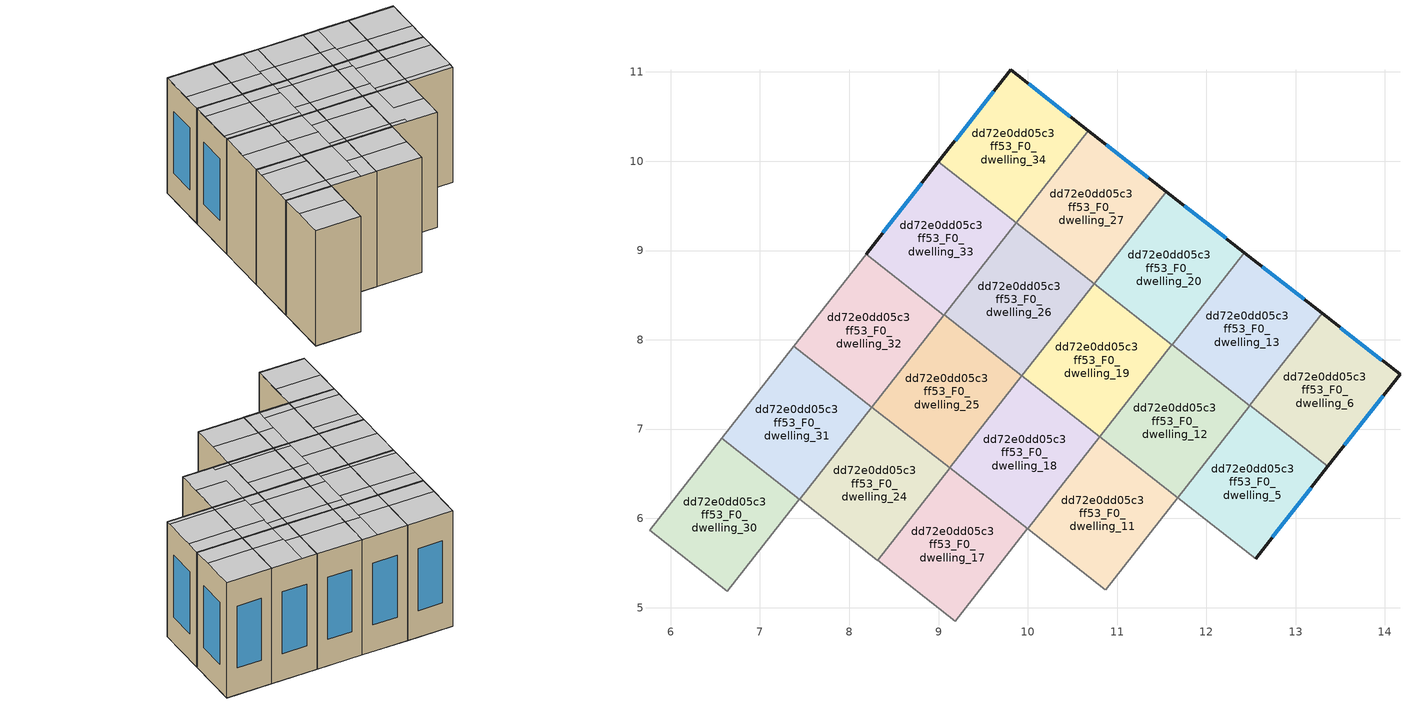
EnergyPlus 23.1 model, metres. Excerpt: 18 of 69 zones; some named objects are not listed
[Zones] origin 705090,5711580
dd72e0dd05c3ff53_F0_dwelling_11
 floor ground (EU_floor_Construction): 10.87,5.2 11.68,6.23 10.81,6.91 10,5.88 z0
 wall to dd72e0dd05c3ff53_F0_dwelling_10 (EU_wall_Construction): 10.87,5.2 10,5.88 z0:3
 wall to dd72e0dd05c3ff53_F0_dwelling_12 (EU_wall_Construction): 10.81,6.91 11.68,6.23 z0:3
 wall to dd72e0dd05c3ff53_F0_dwelling_18 (EU_wall_Construction): 10,5.88 10.81,6.91 z0:3
 wall to dd72e0dd05c3ff53_F0_dwelling_4 (EU_wall_Construction): 11.68,6.23 10.87,5.2 z0:3
 ceiling to dd72e0dd05c3ff53_F1_dwelling_7 (EU_floor_Construction): 11.68,6.23 11.24,5.67 10.66,6.12 11.1,6.69 z3
 ceiling to dd72e0dd05c3ff53_F1_dwelling_17 (EU_floor_Construction): 10.35,5.74 10.29,5.65 10,5.88 10.06,5.97 z3
 ceiling adiabatic (EU_roof_Construction): 11.1,6.69 10.66,6.12 11.24,5.67 11.68,6.23 10.87,5.2 10.29,5.65 10.35,5.74 10.06,5.97 10,5.88 10.81,6.91 z3
dd72e0dd05c3ff53_F0_dwelling_12
 floor ground (EU_floor_Construction): 11.68,6.23 12.49,7.26 11.62,7.95 10.81,6.91 z0
 wall to dd72e0dd05c3ff53_F0_dwelling_13 (EU_wall_Construction): 11.62,7.95 12.49,7.26 z0:3
 wall to dd72e0dd05c3ff53_F0_dwelling_19 (EU_wall_Construction): 10.81,6.91 11.62,7.94 z0:3
 wall to dd72e0dd05c3ff53_F0_dwelling_5 (EU_wall_Construction): 12.49,7.26 11.68,6.23 z0:3
 ceiling to dd72e0dd05c3ff53_F1_dwelling_8 (EU_floor_Construction): 12.27,6.98 11.75,6.33 11.17,6.78 11.69,7.44 z3
 ceiling to dd72e0dd05c3ff53_F1_dwelling_20 (EU_floor_Construction): 11.77,7.54 11.3,6.94 11.01,7.17 11.48,7.77 z3
 ceiling to dd72e0dd05c3ff53_F1_dwelling_9 (EU_floor_Construction): 12.49,7.26 12.27,6.98 11.69,7.44 11.77,7.55 11.91,7.72 z3
 ceiling to dd72e0dd05c3ff53_F1_dwelling_19 (EU_floor_Construction): 11.3,6.94 11.1,6.69 10.81,6.91 11.01,7.17 z3
 ceiling to dd72e0dd05c3ff53_F1_dwelling_21 (EU_floor_Construction): 11.91,7.72 11.77,7.55 11.48,7.77 11.62,7.95 z3
 ceiling to dd72e0dd05c3ff53_F1_dwelling_7 (EU_floor_Construction): 11.75,6.33 11.68,6.23 11.1,6.69 11.17,6.78 z3
dd72e0dd05c3ff53_F0_dwelling_13
 floor ground (EU_floor_Construction): 12.49,7.26 13.3,8.29 12.42,8.98 11.62,7.95 z0
 wall outside (EU_wall_Construction): 12.42,8.98 13.3,8.29 z0:3
 wall to dd72e0dd05c3ff53_F0_dwelling_20 (EU_wall_Construction): 11.62,7.95 12.42,8.98 z0:3
 wall to dd72e0dd05c3ff53_F0_dwelling_6 (EU_wall_Construction): 13.3,8.29 12.49,7.26 z0:3
 window (EU_Window_Construction): 12.63,8.82 13.09,8.45 z0.69:2.31
 ceiling to dd72e0dd05c3ff53_F1_dwelling_10 (EU_floor_Construction): 13.3,8.29 12.78,7.64 12.2,8.09 12.71,8.75 z3
 ceiling to dd72e0dd05c3ff53_F1_dwelling_21 (EU_floor_Construction): 12.24,8.15 11.91,7.72 11.62,7.95 11.95,8.37 z3
 ceiling to dd72e0dd05c3ff53_F1_dwelling_9 (EU_floor_Construction): 12.78,7.64 12.49,7.26 11.91,7.72 12.2,8.09 z3
 ceiling adiabatic (EU_roof_Construction): 12.71,8.75 11.91,7.72 12.24,8.15 11.95,8.37 11.62,7.95 12.42,8.98 13.3,8.29 z3
dd72e0dd05c3ff53_F0_dwelling_17
 floor ground (EU_floor_Construction): 9.19,4.85 10,5.88 9.13,6.57 8.32,5.53 z0
 wall to dd72e0dd05c3ff53_F0_dwelling_16 (EU_wall_Construction): 9.19,4.85 8.32,5.53 z0:3
 wall to dd72e0dd05c3ff53_F0_dwelling_18 (EU_wall_Construction): 9.13,6.57 10,5.88 z0:3
 wall to dd72e0dd05c3ff53_F0_dwelling_10 (EU_wall_Construction): 10,5.88 9.19,4.85 z0:3
 wall to dd72e0dd05c3ff53_F0_dwelling_24 (EU_wall_Construction): 8.32,5.53 9.13,6.56 z0:3
 ceiling to dd72e0dd05c3ff53_F1_dwelling_16 (EU_floor_Construction): 9.59,5.36 9.19,4.85 8.32,5.53 8.72,6.05 z3
 ceiling to dd72e0dd05c3ff53_F1_dwelling_17 (EU_floor_Construction): 10,5.88 9.59,5.37 8.72,6.05 9.13,6.57 z3
dd72e0dd05c3ff53_F0_dwelling_18
 floor ground (EU_floor_Construction): 10,5.88 10.81,6.91 9.93,7.6 9.13,6.57 z0
 wall to dd72e0dd05c3ff53_F0_dwelling_25 (EU_wall_Construction): 9.13,6.57 9.93,7.6 z0:3
 wall to dd72e0dd05c3ff53_F0_dwelling_19 (EU_wall_Construction): 9.93,7.6 10.81,6.91 z0:3
 ceiling to dd72e0dd05c3ff53_F1_dwelling_18 (EU_floor_Construction): 10.54,6.57 10.06,5.97 9.19,6.65 9.66,7.25 z3
 ceiling to dd72e0dd05c3ff53_F1_dwelling_19 (EU_floor_Construction): 10.81,6.91 10.54,6.57 9.66,7.25 9.93,7.59 z3
 ceiling to dd72e0dd05c3ff53_F1_dwelling_17 (EU_floor_Construction): 10.06,5.97 10,5.88 9.47,6.29 9.13,6.57 9.19,6.65 z3
dd72e0dd05c3ff53_F0_dwelling_19
 floor ground (EU_floor_Construction): 10.81,6.91 11.61,7.95 10.74,8.63 9.93,7.6 z0
 wall to dd72e0dd05c3ff53_F0_dwelling_20 (EU_wall_Construction): 10.74,8.63 11.61,7.95 z0:3
 wall to dd72e0dd05c3ff53_F0_dwelling_26 (EU_wall_Construction): 9.93,7.6 10.74,8.63 z0:3
 ceiling to dd72e0dd05c3ff53_F1_dwelling_20 (EU_floor_Construction): 11.48,7.77 11.01,7.17 10.14,7.85 10.61,8.46 z3
 ceiling to dd72e0dd05c3ff53_F1_dwelling_21 (EU_floor_Construction): 11.61,7.95 11.48,7.77 10.61,8.46 10.74,8.63 z3
 ceiling to dd72e0dd05c3ff53_F1_dwelling_19 (EU_floor_Construction): 11.01,7.17 10.81,6.91 9.93,7.6 10.14,7.85 z3
dd72e0dd05c3ff53_F0_dwelling_20
 floor ground (EU_floor_Construction): 11.61,7.95 12.42,8.98 11.55,9.66 10.74,8.63 z0
 wall outside (EU_wall_Construction): 11.55,9.66 12.42,8.98 z0:3
 wall to dd72e0dd05c3ff53_F0_dwelling_27 (EU_wall_Construction): 10.74,8.63 11.55,9.66 z0:3
 window (EU_Window_Construction): 11.75,9.5 12.22,9.13 z0.69:2.31
 ceiling to dd72e0dd05c3ff53_F1_dwelling_22 (EU_floor_Construction): 12.42,8.98 11.95,8.37 11.08,9.06 11.55,9.66 z3
 ceiling to dd72e0dd05c3ff53_F1_dwelling_21 (EU_floor_Construction): 11.95,8.37 11.61,7.95 10.74,8.63 11.08,9.06 z3
dd72e0dd05c3ff53_F0_dwelling_24
 floor ground (EU_floor_Construction): 8.32,5.53 9.12,6.56 8.25,7.25 7.44,6.21 z0
 wall to dd72e0dd05c3ff53_F0_dwelling_23 (EU_wall_Construction): 8.32,5.53 7.44,6.21 z0:3
 wall to dd72e0dd05c3ff53_F0_dwelling_25 (EU_wall_Construction): 8.25,7.25 9.12,6.56 z0:3
 wall to dd72e0dd05c3ff53_F0_dwelling_31 (EU_wall_Construction): 7.44,6.21 8.25,7.25 z0:3
 ceiling to dd72e0dd05c3ff53_F1_dwelling_17 (EU_floor_Construction): 9.12,6.56 8.72,6.05 8.43,6.28 8.83,6.79 z3
 ceiling to dd72e0dd05c3ff53_F1_dwelling_16 (EU_floor_Construction): 8.72,6.05 8.32,5.53 8.03,5.76 8.43,6.28 z3
 ceiling to dd72e0dd05c3ff53_F1_dwelling_27 (EU_floor_Construction): 8.17,5.95 8.03,5.76 7.44,6.21 7.59,6.4 z3
 ceiling adiabatic (EU_roof_Construction): 8.83,6.79 8.43,6.28 8.17,5.95 7.59,6.4 7.44,6.21 8.25,7.25 z3
dd72e0dd05c3ff53_F0_dwelling_25
 floor ground (EU_floor_Construction): 9.12,6.56 9.93,7.59 9.06,8.28 8.25,7.25 z0
 wall to dd72e0dd05c3ff53_F0_dwelling_26 (EU_wall_Construction): 9.06,8.28 9.93,7.59 z0:3
 wall to dd72e0dd05c3ff53_F0_dwelling_32 (EU_wall_Construction): 8.25,7.25 9.06,8.28 z0:3
 ceiling to dd72e0dd05c3ff53_F1_dwelling_19 (EU_floor_Construction): 9.93,7.59 9.66,7.25 9.37,7.48 9.64,7.82 z3
 ceiling to dd72e0dd05c3ff53_F1_dwelling_18 (EU_floor_Construction): 9.66,7.25 9.19,6.65 8.9,6.88 9.37,7.48 z3
 ceiling to dd72e0dd05c3ff53_F1_dwelling_30 (EU_floor_Construction): 9.64,7.82 9.2,7.26 8.62,7.71 9.06,8.28 z3
 ceiling to dd72e0dd05c3ff53_F1_dwelling_17 (EU_floor_Construction): 9.19,6.65 9.13,6.56 8.83,6.79 8.9,6.88 z3
 ceiling to dd72e0dd05c3ff53_F1_dwelling_29 (EU_floor_Construction): 9.2,7.26 8.83,6.79 8.25,7.25 8.62,7.71 z3
dd72e0dd05c3ff53_F0_dwelling_26
 floor ground (EU_floor_Construction): 9.93,7.59 10.74,8.63 9.87,9.31 9.06,8.28 z0
 wall to dd72e0dd05c3ff53_F0_dwelling_27 (EU_wall_Construction): 9.87,9.31 10.74,8.63 z0:3
 wall to dd72e0dd05c3ff53_F0_dwelling_33 (EU_wall_Construction): 9.06,8.28 9.87,9.31 z0:3
 ceiling to dd72e0dd05c3ff53_F1_dwelling_31 (EU_floor_Construction): 10.23,8.57 9.72,7.92 9.14,8.37 9.65,9.03 z3
 ceiling to dd72e0dd05c3ff53_F1_dwelling_20 (EU_floor_Construction): 10.61,8.46 10.14,7.85 9.85,8.08 10.23,8.57 10.32,8.68 z3
 ceiling to dd72e0dd05c3ff53_F1_dwelling_30 (EU_floor_Construction): 9.72,7.92 9.64,7.82 9.06,8.28 9.14,8.37 z3
 ceiling to dd72e0dd05c3ff53_F1_dwelling_32 (EU_floor_Construction): 10.45,8.85 10.23,8.57 9.65,9.03 9.87,9.31 z3
 ceiling to dd72e0dd05c3ff53_F1_dwelling_19 (EU_floor_Construction): 10.14,7.85 9.93,7.6 9.64,7.82 9.85,8.08 z3
 ceiling to dd72e0dd05c3ff53_F1_dwelling_21 (EU_floor_Construction): 10.74,8.63 10.61,8.46 10.32,8.68 10.45,8.85 z3
dd72e0dd05c3ff53_F0_dwelling_27
 floor ground (EU_floor_Construction): 10.74,8.63 11.55,9.66 10.68,10.34 9.87,9.31 z0
 wall outside (EU_wall_Construction): 10.68,10.34 11.55,9.66 z0:3
 wall to dd72e0dd05c3ff53_F0_dwelling_34 (EU_wall_Construction): 9.87,9.31 10.68,10.34 z0:3
 window (EU_Window_Construction): 10.88,10.18 11.35,9.82 z0.69:2.31
 ceiling to dd72e0dd05c3ff53_F1_dwelling_21 (EU_floor_Construction): 11.08,9.06 10.74,8.63 10.45,8.85 10.79,9.29 z3
 ceiling to dd72e0dd05c3ff53_F1_dwelling_22 (EU_floor_Construction): 11.55,9.66 11.08,9.06 10.79,9.29 11.26,9.89 z3
 ceiling to dd72e0dd05c3ff53_F1_dwelling_33 (EU_floor_Construction): 11.26,9.89 10.77,9.26 10.74,9.23 10.16,9.68 10.68,10.34 z3
 ceiling to dd72e0dd05c3ff53_F1_dwelling_32 (EU_floor_Construction): 10.74,9.23 10.45,8.85 9.87,9.31 10.16,9.68 z3
dd72e0dd05c3ff53_F0_dwelling_30
 floor ground (EU_floor_Construction): 6.64,5.18 7.44,6.21 6.57,6.9 5.76,5.87 z0
 wall to dd72e0dd05c3ff53_F0_dwelling_29 (EU_wall_Construction): 6.64,5.18 5.76,5.87 z0:3
 wall adiabatic (EU_wall_Construction): 5.76,5.87 6.57,6.9 z0:3
 wall to dd72e0dd05c3ff53_F0_dwelling_31 (EU_wall_Construction): 6.57,6.9 7.44,6.21 z0:3
 wall to dd72e0dd05c3ff53_F0_dwelling_23 (EU_wall_Construction): 7.44,6.21 6.64,5.18 z0:3
 ceiling to dd72e0dd05c3ff53_F1_dwelling_26 (EU_floor_Construction): 7.08,5.75 6.64,5.18 5.76,5.86 6.2,6.43 z3
 ceiling to dd72e0dd05c3ff53_F1_dwelling_27 (EU_floor_Construction): 7.44,6.21 7.08,5.75 6.2,6.43 6.57,6.9 z3
dd72e0dd05c3ff53_F0_dwelling_31
 floor ground (EU_floor_Construction): 7.44,6.21 8.25,7.25 7.38,7.93 6.57,6.9 z0
 wall adiabatic (EU_wall_Construction): 6.57,6.9 7.38,7.93 z0:3
 wall to dd72e0dd05c3ff53_F0_dwelling_32 (EU_wall_Construction): 7.38,7.93 8.25,7.25 z0:3
 ceiling to dd72e0dd05c3ff53_F1_dwelling_27 (EU_floor_Construction): 7.59,6.4 7.44,6.21 6.57,6.9 6.72,7.08 z3
 ceiling to dd72e0dd05c3ff53_F1_dwelling_28 (EU_floor_Construction): 8.11,7.06 7.59,6.4 6.72,7.08 7.23,7.74 z3
 ceiling to dd72e0dd05c3ff53_F1_dwelling_29 (EU_floor_Construction): 8.25,7.25 8.11,7.06 7.23,7.74 7.38,7.93 z3
dd72e0dd05c3ff53_F0_dwelling_32
 floor ground (EU_floor_Construction): 8.25,7.25 9.06,8.28 8.19,8.96 7.38,7.93 z0
 wall adiabatic (EU_wall_Construction): 7.38,7.93 8.19,8.96 z0:3
 wall to dd72e0dd05c3ff53_F0_dwelling_33 (EU_wall_Construction): 8.19,8.96 9.06,8.28 z0:3
 ceiling to dd72e0dd05c3ff53_F1_dwelling_29 (EU_floor_Construction): 8.62,7.71 8.25,7.25 7.38,7.93 7.75,8.4 z3
 ceiling to dd72e0dd05c3ff53_F1_dwelling_30 (EU_floor_Construction): 9.06,8.28 8.62,7.71 7.75,8.4 8.19,8.96 z3
dd72e0dd05c3ff53_F0_dwelling_33
 floor ground (EU_floor_Construction): 9.06,8.28 9.87,9.31 9,9.99 8.19,8.96 z0
 wall outside (EU_wall_Construction): 8.19,8.96 9,9.99 z0:3
 wall to dd72e0dd05c3ff53_F0_dwelling_34 (EU_wall_Construction): 9,9.99 9.87,9.31 z0:3
 window (EU_Window_Construction): 8.38,9.2 8.81,9.75 z0.69:2.31
 ceiling to dd72e0dd05c3ff53_F1_dwelling_31 (EU_floor_Construction): 9.65,9.03 9.13,8.37 8.26,9.05 8.78,9.71 z3
 ceiling to dd72e0dd05c3ff53_F1_dwelling_32 (EU_floor_Construction): 9.87,9.31 9.65,9.03 8.78,9.71 9,9.99 z3
 ceiling to dd72e0dd05c3ff53_F1_dwelling_30 (EU_floor_Construction): 9.13,8.37 9.06,8.28 8.19,8.96 8.26,9.05 z3
dd72e0dd05c3ff53_F0_dwelling_34
 floor ground (EU_floor_Construction): 9.87,9.31 10.68,10.34 9.81,11.02 9,9.99 z0
 wall outside (EU_wall_Construction): 9,9.99 9.81,11.02 10.68,10.34 z0:3
 window (EU_Window_Construction): 9.19,10.23 9.62,10.78 / 10.01,10.87 10.48,10.5 z0.69:2.31
 ceiling to dd72e0dd05c3ff53_F1_dwelling_32 (EU_floor_Construction): 10.16,9.68 9.87,9.31 9,9.99 9.29,10.37 z3
 ceiling to dd72e0dd05c3ff53_F1_dwelling_33 (EU_floor_Construction): 10.68,10.34 10.16,9.68 9.29,10.37 9.81,11.02 z3
dd72e0dd05c3ff53_F0_dwelling_5
 floor ground (EU_floor_Construction): 12.55,5.55 13.36,6.58 12.49,7.26 11.68,6.23 z0
 wall outside (EU_wall_Construction): 13.36,6.58 12.55,5.55 z0:3
 wall to dd72e0dd05c3ff53_F0_dwelling_4 (EU_wall_Construction): 12.55,5.55 11.68,6.23 z0:3
 wall to dd72e0dd05c3ff53_F0_dwelling_6 (EU_wall_Construction): 12.49,7.26 13.36,6.58 z0:3
 window (EU_Window_Construction): 13.17,6.34 12.74,5.79 z0.69:2.31
 ceiling to dd72e0dd05c3ff53_F1_dwelling_8 (EU_floor_Construction): 13.14,6.3 12.62,5.64 11.75,6.33 12.27,6.98 z3
 ceiling to dd72e0dd05c3ff53_F1_dwelling_9 (EU_floor_Construction): 13.36,6.58 13.14,6.3 12.27,6.98 12.49,7.26 z3
 ceiling to dd72e0dd05c3ff53_F1_dwelling_7 (EU_floor_Construction): 12.62,5.64 12.55,5.55 11.68,6.23 11.75,6.33 z3
dd72e0dd05c3ff53_F0_dwelling_6
 floor ground (EU_floor_Construction): 13.36,6.58 14.17,7.61 13.3,8.29 12.49,7.26 z0
 wall outside (EU_wall_Construction): 13.3,8.29 14.17,7.61 13.36,6.58 z0:3
 window (EU_Window_Construction): 13.5,8.14 13.97,7.77 / 13.98,7.37 13.55,6.82 z0.69:2.31
 ceiling to dd72e0dd05c3ff53_F1_dwelling_10 (EU_floor_Construction): 14.17,7.61 13.65,6.96 12.78,7.64 13.3,8.29 z3
 ceiling to dd72e0dd05c3ff53_F1_dwelling_9 (EU_floor_Construction): 13.65,6.96 13.36,6.58 12.49,7.26 12.78,7.64 z3
[Building]
EU S2 Campaign: North Axis=0; Terrain=City; Solar Distribution=FullExterior
[Site:Location]
London: Latitude=51.5; Longitude=-0.5; Time Zone=0; Elevation=25
[SizingPeriod:WeatherFileDays]
AnnualSizingPeriod: Begin Month=1; Begin Day of Month=1; End Month=12; End Day of Month=31; Day of Week for Start Day=Monday; Use Weather File Daylight Saving Period=No; Use Weather File Rain and Snow Indicators=No
[MATERIAL]
EU_InternalMass_Material: Roughness=MediumRough; Thickness=0.1; Conductivity=1; Density=1800; Specific Heat=900; Thermal Absorptance=0.9; Solar Absorptance=0.7; Visible Absorptance=0.7
[MATERIAL:NOMASS] Roughness=MediumRough; Thermal Absorptance=0.9; Solar Absorptance=0.7; Visible Absorptance=0.7
Name | Thermal Resistance
EU_wall_NoMass | 0.635353
EU_roof_NoMass | 0.675062
EU_floor_NoMass | 1.96382
[WINDOWMATERIAL:SIMPLEGLAZINGSYSTEM]
EU_Window_SimpleGlazing: UFactor=2.96269; Solar Heat Gain Coefficient=0.76; Visible Transmittance=0.76
[CONSTRUCTION]
EU_wall_Construction: EU_wall_NoMass
EU_roof_Construction: EU_roof_NoMass
EU_floor_Construction: EU_floor_NoMass
EU_InternalMass_Construction: EU_InternalMass_Material
EU_Window_Construction: EU_Window_SimpleGlazing
[ZONE] Type=1; Multiplier=1; Ceiling Height=autocalculate; Floor Area=autocalculate; Part of Total Floor Area=Yes
Name | Volume
dd72e0dd05c3ff53_F0_dwelling_11; dd72e0dd05c3ff53_F0_dwelling_12; dd72e0dd05c3ff53_F0_dwelling_32 | 4.35425
dd72e0dd05c3ff53_F0_dwelling_13; dd72e0dd05c3ff53_F0_dwelling_20; dd72e0dd05c3ff53_F0_dwelling_26; dd72e0dd05c3ff53_F0_dwelling_27; dd72e0dd05c3ff53_F0_dwelling_30; dd72e0dd05c3ff53_F0_dwelling_33; dd72e0dd05c3ff53_F0_dwelling_6 | 4.35498
dd72e0dd05c3ff53_F0_dwelling_17 | 4.35645
dd72e0dd05c3ff53_F0_dwelling_18 | 4.35571
dd72e0dd05c3ff53_F0_dwelling_19 | 4.35864
dd72e0dd05c3ff53_F0_dwelling_24 | 4.36011
dd72e0dd05c3ff53_F0_dwelling_25 | 4.35352
dd72e0dd05c3ff53_F0_dwelling_31 | 4.359375
dd72e0dd05c3ff53_F0_dwelling_34 | 4.35132
dd72e0dd05c3ff53_F0_dwelling_5 | 4.35791
[INTERNALMASS] Construction=EU_InternalMass_Construction
Name | Zone or ZoneList | Surface Area
dd72e0dd05c3ff53_F0_dwelling_5_EU_InternalMass | dd72e0dd05c3ff53_F0_dwelling_5 | 1.45245
dd72e0dd05c3ff53_F0_dwelling_6_EU_InternalMass | dd72e0dd05c3ff53_F0_dwelling_6 | 1.45161
dd72e0dd05c3ff53_F0_dwelling_11_EU_InternalMass | dd72e0dd05c3ff53_F0_dwelling_11 | 1.45156
dd72e0dd05c3ff53_F0_dwelling_12_EU_InternalMass | dd72e0dd05c3ff53_F0_dwelling_12 | 1.45142
dd72e0dd05c3ff53_F0_dwelling_13_EU_InternalMass | dd72e0dd05c3ff53_F0_dwelling_13 | 1.45161
dd72e0dd05c3ff53_F0_dwelling_17_EU_InternalMass | dd72e0dd05c3ff53_F0_dwelling_17 | 1.45223
dd72e0dd05c3ff53_F0_dwelling_18_EU_InternalMass | dd72e0dd05c3ff53_F0_dwelling_18 | 1.45156
dd72e0dd05c3ff53_F0_dwelling_19_EU_InternalMass | dd72e0dd05c3ff53_F0_dwelling_19 | 1.45245
dd72e0dd05c3ff53_F0_dwelling_20_EU_InternalMass | dd72e0dd05c3ff53_F0_dwelling_20 | 1.45161
dd72e0dd05c3ff53_F0_dwelling_24_EU_InternalMass | dd72e0dd05c3ff53_F0_dwelling_24 | 1.45329
dd72e0dd05c3ff53_F0_dwelling_25_EU_InternalMass | dd72e0dd05c3ff53_F0_dwelling_25 | 1.45158
dd72e0dd05c3ff53_F0_dwelling_26_EU_InternalMass | dd72e0dd05c3ff53_F0_dwelling_26 | 1.45159
dd72e0dd05c3ff53_F0_dwelling_27_EU_InternalMass | dd72e0dd05c3ff53_F0_dwelling_27 | 1.45161
dd72e0dd05c3ff53_F0_dwelling_30_EU_InternalMass | dd72e0dd05c3ff53_F0_dwelling_30 | 1.45156
dd72e0dd05c3ff53_F0_dwelling_31_EU_InternalMass | dd72e0dd05c3ff53_F0_dwelling_31 | 1.45309
dd72e0dd05c3ff53_F0_dwelling_32_EU_InternalMass | dd72e0dd05c3ff53_F0_dwelling_32 | 1.45156
dd72e0dd05c3ff53_F0_dwelling_33_EU_InternalMass | dd72e0dd05c3ff53_F0_dwelling_33 | 1.45142
dd72e0dd05c3ff53_F0_dwelling_34_EU_InternalMass | dd72e0dd05c3ff53_F0_dwelling_34 | 1.45075
[OTHEREQUIPMENT] Fuel Type=Electricity; Design Level Calculation Method=Watts/Area; Power per Zone Floor Area=1; Fraction Latent=0; Fraction Radiant=0; Fraction Lost=0; Carbon Dioxide Generation Rate=0; EndUse Subcategory=EU_Step8_InternalGains
Name | Zone or ZoneList or Space or SpaceList | Schedule
EU_Step8_InternalGain_dd72e0dd05c3ff53_F0_dwelling_5_f000 | dd72e0dd05c3ff53_F0_dwelling_5 | EU_Step8_GainSchedule_dd72e0dd05c3ff53_F0_dwelling_5_f000
EU_Step8_InternalGain_dd72e0dd05c3ff53_F0_dwelling_6_f000 | dd72e0dd05c3ff53_F0_dwelling_6 | EU_Step8_GainSchedule_dd72e0dd05c3ff53_F0_dwelling_6_f000
EU_Step8_InternalGain_dd72e0dd05c3ff53_F0_dwelling_11_f000 | dd72e0dd05c3ff53_F0_dwelling_11 | EU_Step8_GainSchedule_dd72e0dd05c3ff53_F0_dwelling_11_f000
EU_Step8_InternalGain_dd72e0dd05c3ff53_F0_dwelling_12_f000 | dd72e0dd05c3ff53_F0_dwelling_12 | EU_Step8_GainSchedule_dd72e0dd05c3ff53_F0_dwelling_12_f000
EU_Step8_InternalGain_dd72e0dd05c3ff53_F0_dwelling_13_f000 | dd72e0dd05c3ff53_F0_dwelling_13 | EU_Step8_GainSchedule_dd72e0dd05c3ff53_F0_dwelling_13_f000
EU_Step8_InternalGain_dd72e0dd05c3ff53_F0_dwelling_17_f000 | dd72e0dd05c3ff53_F0_dwelling_17 | EU_Step8_GainSchedule_dd72e0dd05c3ff53_F0_dwelling_17_f000
EU_Step8_InternalGain_dd72e0dd05c3ff53_F0_dwelling_18_f000 | dd72e0dd05c3ff53_F0_dwelling_18 | EU_Step8_GainSchedule_dd72e0dd05c3ff53_F0_dwelling_18_f000
EU_Step8_InternalGain_dd72e0dd05c3ff53_F0_dwelling_19_f000 | dd72e0dd05c3ff53_F0_dwelling_19 | EU_Step8_GainSchedule_dd72e0dd05c3ff53_F0_dwelling_19_f000
EU_Step8_InternalGain_dd72e0dd05c3ff53_F0_dwelling_20_f000 | dd72e0dd05c3ff53_F0_dwelling_20 | EU_Step8_GainSchedule_dd72e0dd05c3ff53_F0_dwelling_20_f000
EU_Step8_InternalGain_dd72e0dd05c3ff53_F0_dwelling_24_f000 | dd72e0dd05c3ff53_F0_dwelling_24 | EU_Step8_GainSchedule_dd72e0dd05c3ff53_F0_dwelling_24_f000
EU_Step8_InternalGain_dd72e0dd05c3ff53_F0_dwelling_25_f000 | dd72e0dd05c3ff53_F0_dwelling_25 | EU_Step8_GainSchedule_dd72e0dd05c3ff53_F0_dwelling_25_f000
EU_Step8_InternalGain_dd72e0dd05c3ff53_F0_dwelling_26_f000 | dd72e0dd05c3ff53_F0_dwelling_26 | EU_Step8_GainSchedule_dd72e0dd05c3ff53_F0_dwelling_26_f000
EU_Step8_InternalGain_dd72e0dd05c3ff53_F0_dwelling_27_f000 | dd72e0dd05c3ff53_F0_dwelling_27 | EU_Step8_GainSchedule_dd72e0dd05c3ff53_F0_dwelling_27_f000
EU_Step8_InternalGain_dd72e0dd05c3ff53_F0_dwelling_30_f000 | dd72e0dd05c3ff53_F0_dwelling_30 | EU_Step8_GainSchedule_dd72e0dd05c3ff53_F0_dwelling_30_f000
EU_Step8_InternalGain_dd72e0dd05c3ff53_F0_dwelling_31_f000 | dd72e0dd05c3ff53_F0_dwelling_31 | EU_Step8_GainSchedule_dd72e0dd05c3ff53_F0_dwelling_31_f000
EU_Step8_InternalGain_dd72e0dd05c3ff53_F0_dwelling_32_f000 | dd72e0dd05c3ff53_F0_dwelling_32 | EU_Step8_GainSchedule_dd72e0dd05c3ff53_F0_dwelling_32_f000
EU_Step8_InternalGain_dd72e0dd05c3ff53_F0_dwelling_33_f000 | dd72e0dd05c3ff53_F0_dwelling_33 | EU_Step8_GainSchedule_dd72e0dd05c3ff53_F0_dwelling_33_f000
EU_Step8_InternalGain_dd72e0dd05c3ff53_F0_dwelling_34_f000 | dd72e0dd05c3ff53_F0_dwelling_34 | EU_Step8_GainSchedule_dd72e0dd05c3ff53_F0_dwelling_34_f000
[ZONEVENTILATION:DESIGNFLOWRATE] Schedule=EU_AlwaysOn; Design Flow Rate Calculation Method=AirChanges/Hour; Air Changes per Hour=0.555504; Ventilation Type=Natural; Fan Pressure Rise=0; Fan Total Efficiency=1; Constant Term Coefficient=1; Temperature Term Coefficient=0; Velocity Term Coefficient=0; Velocity Squared Term Coefficient=0; Minimum Indoor Temperature=-100; Maximum Indoor Temperature=100; Delta Temperature=-100; Minimum Outdoor Temperature=-100; Maximum Outdoor Temperature=100; Maximum Wind Speed=40
Name | Zone or ZoneList or Space or SpaceList
EU_ConstantAir_dd72e0dd05c3ff53_F0_dwelling_5 | dd72e0dd05c3ff53_F0_dwelling_5
EU_ConstantAir_dd72e0dd05c3ff53_F0_dwelling_6 | dd72e0dd05c3ff53_F0_dwelling_6
EU_ConstantAir_dd72e0dd05c3ff53_F0_dwelling_11 | dd72e0dd05c3ff53_F0_dwelling_11
EU_ConstantAir_dd72e0dd05c3ff53_F0_dwelling_12 | dd72e0dd05c3ff53_F0_dwelling_12
EU_ConstantAir_dd72e0dd05c3ff53_F0_dwelling_13 | dd72e0dd05c3ff53_F0_dwelling_13
EU_ConstantAir_dd72e0dd05c3ff53_F0_dwelling_17 | dd72e0dd05c3ff53_F0_dwelling_17
EU_ConstantAir_dd72e0dd05c3ff53_F0_dwelling_18 | dd72e0dd05c3ff53_F0_dwelling_18
EU_ConstantAir_dd72e0dd05c3ff53_F0_dwelling_19 | dd72e0dd05c3ff53_F0_dwelling_19
EU_ConstantAir_dd72e0dd05c3ff53_F0_dwelling_20 | dd72e0dd05c3ff53_F0_dwelling_20
EU_ConstantAir_dd72e0dd05c3ff53_F0_dwelling_24 | dd72e0dd05c3ff53_F0_dwelling_24
EU_ConstantAir_dd72e0dd05c3ff53_F0_dwelling_25 | dd72e0dd05c3ff53_F0_dwelling_25
EU_ConstantAir_dd72e0dd05c3ff53_F0_dwelling_26 | dd72e0dd05c3ff53_F0_dwelling_26
EU_ConstantAir_dd72e0dd05c3ff53_F0_dwelling_27 | dd72e0dd05c3ff53_F0_dwelling_27
EU_ConstantAir_dd72e0dd05c3ff53_F0_dwelling_30 | dd72e0dd05c3ff53_F0_dwelling_30
EU_ConstantAir_dd72e0dd05c3ff53_F0_dwelling_31 | dd72e0dd05c3ff53_F0_dwelling_31
EU_ConstantAir_dd72e0dd05c3ff53_F0_dwelling_32 | dd72e0dd05c3ff53_F0_dwelling_32
EU_ConstantAir_dd72e0dd05c3ff53_F0_dwelling_33 | dd72e0dd05c3ff53_F0_dwelling_33
EU_ConstantAir_dd72e0dd05c3ff53_F0_dwelling_34 | dd72e0dd05c3ff53_F0_dwelling_34
[HVACTEMPLATE:ZONE:IDEALLOADSAIRSYSTEM] System Availability Schedule=EU_AlwaysOn; Maximum Heating Supply Air Temperature=50; Minimum Cooling Supply Air Temperature=13; Maximum Heating Supply Air Humidity Ratio=0.0156; Minimum Cooling Supply Air Humidity Ratio=0.0077; Heating Limit=NoLimit; Cooling Limit=NoLimit; Heating Availability Schedule=EU_AlwaysOn; Cooling Availability Schedule=EU_CoolingOff; Dehumidification Control Type=ConstantSensibleHeatRatio; Cooling Sensible Heat Ratio=0.7; Dehumidification Setpoint=60; Humidification Control Type=None; Humidification Setpoint=30; Outdoor Air Method=None; Outdoor Air Flow Rate per Person=0.00944; Outdoor Air Flow Rate per Zone Floor Area=0; Outdoor Air Flow Rate per Zone=0; Demand Controlled Ventilation Type=None; Outdoor Air Economizer Type=NoEconomizer; Heat Recovery Type=None; Sensible Heat Recovery Effectiveness=0.7; Latent Heat Recovery Effectiveness=0.65
Name | Template Thermostat
dd72e0dd05c3ff53_F0_dwelling_5 | EU_HeatOnly_dd72e0dd05c3ff53_F0_dwelling_5
dd72e0dd05c3ff53_F0_dwelling_6 | EU_HeatOnly_dd72e0dd05c3ff53_F0_dwelling_6
dd72e0dd05c3ff53_F0_dwelling_11 | EU_HeatOnly_dd72e0dd05c3ff53_F0_dwelling_11
dd72e0dd05c3ff53_F0_dwelling_12 | EU_HeatOnly_dd72e0dd05c3ff53_F0_dwelling_12
dd72e0dd05c3ff53_F0_dwelling_13 | EU_HeatOnly_dd72e0dd05c3ff53_F0_dwelling_13
dd72e0dd05c3ff53_F0_dwelling_17 | EU_HeatOnly_dd72e0dd05c3ff53_F0_dwelling_17
dd72e0dd05c3ff53_F0_dwelling_18 | EU_HeatOnly_dd72e0dd05c3ff53_F0_dwelling_18
dd72e0dd05c3ff53_F0_dwelling_19 | EU_HeatOnly_dd72e0dd05c3ff53_F0_dwelling_19
dd72e0dd05c3ff53_F0_dwelling_20 | EU_HeatOnly_dd72e0dd05c3ff53_F0_dwelling_20
dd72e0dd05c3ff53_F0_dwelling_24 | EU_HeatOnly_dd72e0dd05c3ff53_F0_dwelling_24
dd72e0dd05c3ff53_F0_dwelling_25 | EU_HeatOnly_dd72e0dd05c3ff53_F0_dwelling_25
dd72e0dd05c3ff53_F0_dwelling_26 | EU_HeatOnly_dd72e0dd05c3ff53_F0_dwelling_26
dd72e0dd05c3ff53_F0_dwelling_27 | EU_HeatOnly_dd72e0dd05c3ff53_F0_dwelling_27
dd72e0dd05c3ff53_F0_dwelling_30 | EU_HeatOnly_dd72e0dd05c3ff53_F0_dwelling_30
dd72e0dd05c3ff53_F0_dwelling_31 | EU_HeatOnly_dd72e0dd05c3ff53_F0_dwelling_31
dd72e0dd05c3ff53_F0_dwelling_32 | EU_HeatOnly_dd72e0dd05c3ff53_F0_dwelling_32
dd72e0dd05c3ff53_F0_dwelling_33 | EU_HeatOnly_dd72e0dd05c3ff53_F0_dwelling_33
dd72e0dd05c3ff53_F0_dwelling_34 | EU_HeatOnly_dd72e0dd05c3ff53_F0_dwelling_34
[SIZING:ZONE] Zone Cooling Design Supply Air Temperature Input Method=SupplyAirTemperature; Zone Cooling Design Supply Air Temperature=13; Zone Heating Design Supply Air Temperature Input Method=SupplyAirTemperature; Zone Heating Design Supply Air Temperature=50; Zone Cooling Design Supply Air Humidity Ratio=0.008; Zone Heating Design Supply Air Humidity Ratio=0.008; Cooling Design Air Flow Method=DesignDay; Cooling Design Air Flow Rate=0; Cooling Minimum Air Flow per Zone Floor Area=0.000762; Cooling Minimum Air Flow=0; Cooling Minimum Air Flow Fraction=0.2; Heating Design Air Flow Method=DesignDay; Heating Design Air Flow Rate=0; Heating Maximum Air Flow per Zone Floor Area=0.002032; Heating Maximum Air Flow=0.141576; Heating Maximum Air Flow Fraction=0.3; Account for Dedicated Outdoor Air System=No; Dedicated Outdoor Air System Control Strategy=NeutralSupplyAir; Dedicated Outdoor Air Low Setpoint Temperature for Design=autosize; Dedicated Outdoor Air High Setpoint Temperature for Design=autosize; Zone Load Sizing Method=Sensible Load Only No Latent Load; Zone Latent Cooling Design Supply Air Humidity Ratio Input Method=HumidityRatioDifference; Zone Cooling Design Supply Air Humidity Ratio Difference=0.005; Zone Latent Heating Design Supply Air Humidity Ratio Input Method=HumidityRatioDifference; Zone Humidification Design Supply Air Humidity Ratio Difference=0.005
dd72e0dd05c3ff53_F0_dwelling_5; dd72e0dd05c3ff53_F0_dwelling_6; dd72e0dd05c3ff53_F0_dwelling_11; dd72e0dd05c3ff53_F0_dwelling_12; dd72e0dd05c3ff53_F0_dwelling_13; dd72e0dd05c3ff53_F0_dwelling_17; dd72e0dd05c3ff53_F0_dwelling_18; dd72e0dd05c3ff53_F0_dwelling_19; dd72e0dd05c3ff53_F0_dwelling_20; dd72e0dd05c3ff53_F0_dwelling_24; dd72e0dd05c3ff53_F0_dwelling_25; dd72e0dd05c3ff53_F0_dwelling_26; dd72e0dd05c3ff53_F0_dwelling_27; dd72e0dd05c3ff53_F0_dwelling_30; dd72e0dd05c3ff53_F0_dwelling_31; dd72e0dd05c3ff53_F0_dwelling_32; dd72e0dd05c3ff53_F0_dwelling_33; dd72e0dd05c3ff53_F0_dwelling_34
[SCHEDULE:CONSTANT]
Name | Hourly Value
EU_AlwaysOn | 1
EU_CoolingOff | 0
[SCHEDULE:FILE] Column Number=1; Rows to Skip at Top=0; Number of Hours of Data=8760; Column Separator=Comma; Interpolate to Timestep=No; Minutes per Item=60; Adjust Schedule for Daylight Savings=Yes
Name | File
EU_Step8_GainSchedule_dd72e0dd05c3ff53_F0_dwelling_5_f000 | ../../schedules/dd72e0dd05c3ff53/dd72e0dd05c3ff53_F0_dwelling_5_f000_gain.csv
EU_Step8_GainSchedule_dd72e0dd05c3ff53_F0_dwelling_6_f000 | ../../schedules/dd72e0dd05c3ff53/dd72e0dd05c3ff53_F0_dwelling_6_f000_gain.csv
EU_Step8_GainSchedule_dd72e0dd05c3ff53_F0_dwelling_11_f000 | ../../schedules/dd72e0dd05c3ff53/dd72e0dd05c3ff53_F0_dwelling_11_f000_gain.csv
EU_Step8_GainSchedule_dd72e0dd05c3ff53_F0_dwelling_12_f000 | ../../schedules/dd72e0dd05c3ff53/dd72e0dd05c3ff53_F0_dwelling_12_f000_gain.csv
EU_Step8_GainSchedule_dd72e0dd05c3ff53_F0_dwelling_13_f000 | ../../schedules/dd72e0dd05c3ff53/dd72e0dd05c3ff53_F0_dwelling_13_f000_gain.csv
EU_Step8_GainSchedule_dd72e0dd05c3ff53_F0_dwelling_17_f000 | ../../schedules/dd72e0dd05c3ff53/dd72e0dd05c3ff53_F0_dwelling_17_f000_gain.csv
EU_Step8_GainSchedule_dd72e0dd05c3ff53_F0_dwelling_18_f000 | ../../schedules/dd72e0dd05c3ff53/dd72e0dd05c3ff53_F0_dwelling_18_f000_gain.csv
EU_Step8_GainSchedule_dd72e0dd05c3ff53_F0_dwelling_19_f000 | ../../schedules/dd72e0dd05c3ff53/dd72e0dd05c3ff53_F0_dwelling_19_f000_gain.csv
EU_Step8_GainSchedule_dd72e0dd05c3ff53_F0_dwelling_20_f000 | ../../schedules/dd72e0dd05c3ff53/dd72e0dd05c3ff53_F0_dwelling_20_f000_gain.csv
EU_Step8_GainSchedule_dd72e0dd05c3ff53_F0_dwelling_24_f000 | ../../schedules/dd72e0dd05c3ff53/dd72e0dd05c3ff53_F0_dwelling_24_f000_gain.csv
EU_Step8_GainSchedule_dd72e0dd05c3ff53_F0_dwelling_25_f000 | ../../schedules/dd72e0dd05c3ff53/dd72e0dd05c3ff53_F0_dwelling_25_f000_gain.csv
EU_Step8_GainSchedule_dd72e0dd05c3ff53_F0_dwelling_26_f000 | ../../schedules/dd72e0dd05c3ff53/dd72e0dd05c3ff53_F0_dwelling_26_f000_gain.csv
EU_Step8_GainSchedule_dd72e0dd05c3ff53_F0_dwelling_27_f000 | ../../schedules/dd72e0dd05c3ff53/dd72e0dd05c3ff53_F0_dwelling_27_f000_gain.csv
EU_Step8_GainSchedule_dd72e0dd05c3ff53_F0_dwelling_30_f000 | ../../schedules/dd72e0dd05c3ff53/dd72e0dd05c3ff53_F0_dwelling_30_f000_gain.csv
EU_Step8_GainSchedule_dd72e0dd05c3ff53_F0_dwelling_31_f000 | ../../schedules/dd72e0dd05c3ff53/dd72e0dd05c3ff53_F0_dwelling_31_f000_gain.csv
EU_Step8_GainSchedule_dd72e0dd05c3ff53_F0_dwelling_32_f000 | ../../schedules/dd72e0dd05c3ff53/dd72e0dd05c3ff53_F0_dwelling_32_f000_gain.csv
EU_Step8_GainSchedule_dd72e0dd05c3ff53_F0_dwelling_33_f000 | ../../schedules/dd72e0dd05c3ff53/dd72e0dd05c3ff53_F0_dwelling_33_f000_gain.csv
EU_Step8_GainSchedule_dd72e0dd05c3ff53_F0_dwelling_34_f000 | ../../schedules/dd72e0dd05c3ff53/dd72e0dd05c3ff53_F0_dwelling_34_f000_gain.csv
